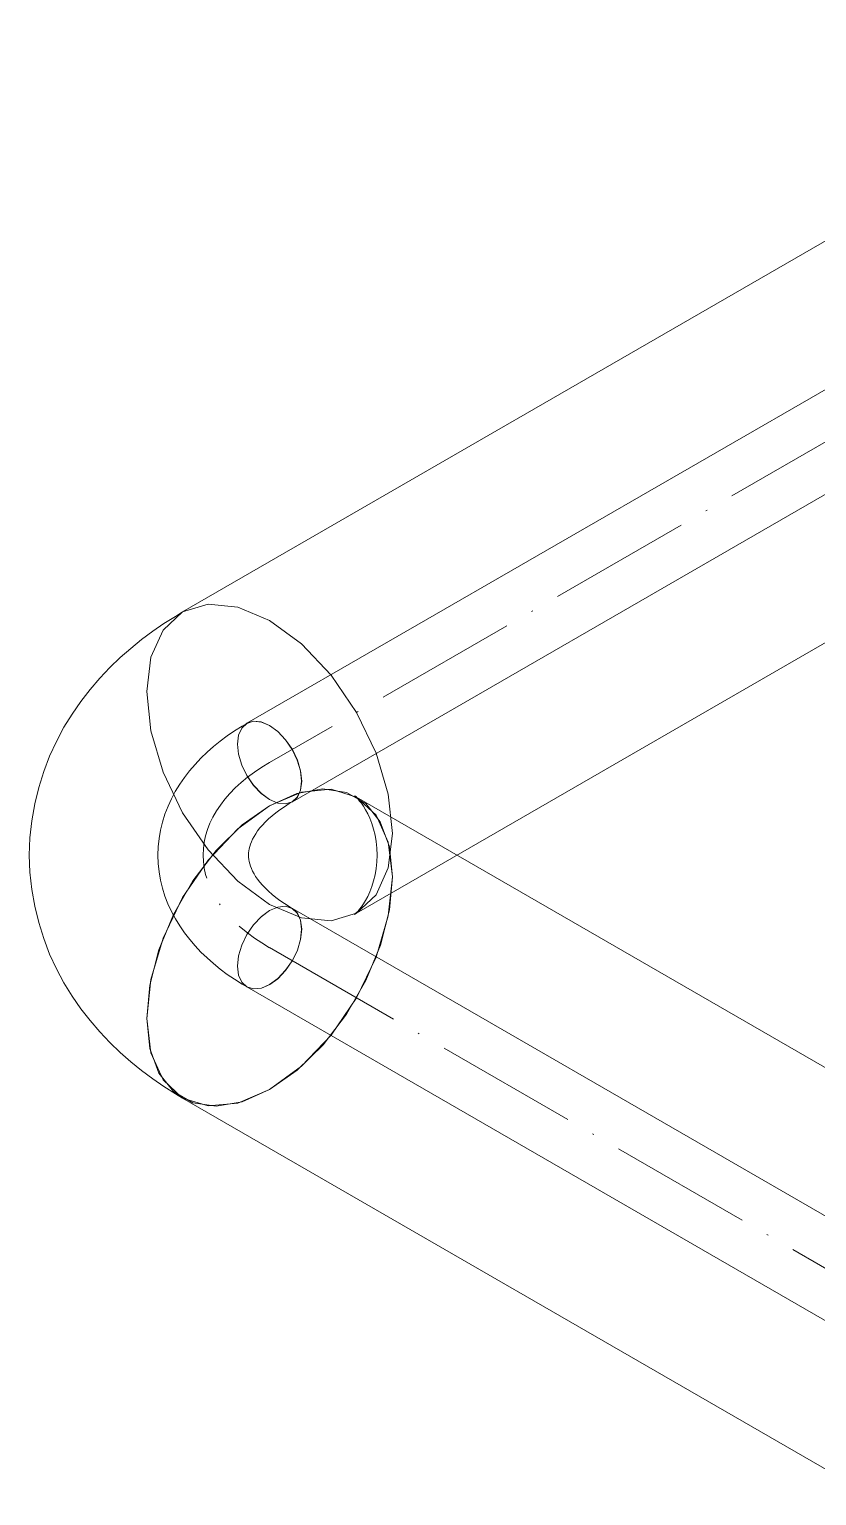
# Model space of a CAD drawing. Header units: millimetres. Extents: x -88595 to 880822, y -1054509 to -148035.
# Drawn here: x 437505.8 to 437560.9, y -350235.7 to -350133 of the extents above; entities that cross this region are included whole.
import ezdxf

# ---------------------------------------------------------------- set-up
doc = ezdxf.new("R2010")
doc.units = ezdxf.units.MM
doc.linetypes.add('$12$ADSK_Осевая', pattern=[14, 10, -2, 0, -2])
doc.linetypes.add('$13$ADSK_Осевая', pattern=[14, 10, -2, 0, -2])
for name, color, linetype, lineweight in [('Изоляция', 7, 'Continuous', 18), ('Трубопровод', 7, 'Continuous', 18), ('Трубопроводы', 7, 'Continuous', 18)]:
    doc.layers.add(name, color=color, linetype=linetype, lineweight=lineweight)

# ---------------------------------------------------------------- blocks, each defined once
blk = doc.blocks.new('$0$ADSK_МедьПайка_Отвод-гнутая труба - Отвод _гнутая труба_-94627-В_ОВ3_1')
at = {"layer": 'Трубопроводы', "color": 190, "true_color": 0x8000ff}
for points in [[(1332.58, 16567.39, 0), (1333.09, 16567.77, 0), (1333.4, 16568.21, 0), (1333.51, 16568.69, 0), (1333.4, 16569.16, 0), (1333.09, 16569.61, 0), (1332.58, 16569.99, 0), (1331.93, 16570.28, 0), (1331.16, 16570.46, 0), (1330.34, 16570.52, 0), (1329.52, 16570.46, 0), (1328.75, 16570.28, 0), (1328.09, 16569.99, 0)], [(1328.09, 16569.99, 0), (1327.59, 16569.61, 0), (1327.27, 16569.16, 0), (1327.16, 16568.69, 0), (1327.27, 16568.21, 0), (1327.59, 16567.77, 0), (1328.09, 16567.39, 0), (1328.75, 16567.1, 0), (1329.52, 16566.92, 0), (1330.34, 16566.86, 0), (1331.16, 16566.92, 0), (1331.93, 16567.1, 0), (1332.58, 16567.39, 0)], [(1325.46, 16564.17, 0), (1325.59, 16564.25, 0), (1325.71, 16564.34, 0), (1325.83, 16564.44, 0), (1325.94, 16564.55, 0), (1326.06, 16564.67, 0), (1326.17, 16564.82, 0), (1326.29, 16564.98, 0), (1326.4, 16565.16, 0), (1326.51, 16565.35, 0), (1326.61, 16565.57, 0), (1326.71, 16565.81, 0), (1326.8, 16566.07, 0), (1326.88, 16566.35, 0), (1326.96, 16566.65, 0), (1327.02, 16566.97, 0), (1327.07, 16567.31, 0), (1327.12, 16567.67, 0), (1327.14, 16568.04, 0), (1327.16, 16568.43, 0), (1327.16, 16568.69, 0)], [(1328.64, 16558.67, 0), (1329.14, 16558.98, 0), (1329.61, 16559.33, 0), (1330.06, 16559.7, 0), (1330.48, 16560.11, 0), (1330.88, 16560.54, 0), (1331.24, 16560.99, 0), (1331.58, 16561.47, 0), (1331.89, 16561.97, 0), (1332.17, 16562.48, 0), (1332.42, 16563.01, 0), (1332.64, 16563.56, 0), (1332.84, 16564.11, 0), (1333.01, 16564.68, 0), (1333.15, 16565.26, 0), (1333.27, 16565.85, 0), (1333.37, 16566.45, 0), (1333.44, 16567.06, 0), (1333.48, 16567.67, 0), (1333.51, 16568.29, 0), (1333.51, 16568.69, 0)], [(1319.11, 16559.62, 0), (1318.53, 16559.37, 0), (1317.99, 16559.31, 0), (1317.53, 16559.46, 0), (1317.17, 16559.79, 0), (1316.94, 16560.28, 0), (1316.87, 16560.91, 0), (1316.94, 16561.63, 0), (1317.17, 16562.38, 0), (1317.53, 16563.12, 0), (1317.99, 16563.8, 0), (1318.53, 16564.38, 0), (1319.11, 16564.8, 0)], [(1319.11, 16564.8, 0), (1319.69, 16565.05, 0), (1320.24, 16565.1, 0), (1320.7, 16564.96, 0), (1321.06, 16564.63, 0), (1321.28, 16564.13, 0), (1321.36, 16563.5, 0), (1321.28, 16562.79, 0), (1321.06, 16562.03, 0), (1320.7, 16561.29, 0), (1320.24, 16560.61, 0), (1319.69, 16560.04, 0), (1319.11, 16559.62, 0)], [(1325.46, 16564.17, 0), (1325.33, 16564.1, 0), (1325.2, 16564.04, 0), (1325.05, 16563.99, 0), (1324.9, 16563.94, 0), (1324.73, 16563.91, 0), (1324.55, 16563.88, 0), (1324.35, 16563.86, 0), (1324.14, 16563.85, 0), (1323.92, 16563.86, 0), (1323.68, 16563.88, 0), (1323.42, 16563.91, 0), (1323.15, 16563.96, 0), (1322.87, 16564.03, 0), (1322.57, 16564.12, 0), (1322.26, 16564.22, 0), (1321.94, 16564.35, 0), (1321.61, 16564.49, 0), (1321.27, 16564.65, 0), (1320.92, 16564.83, 0), (1320.7, 16564.96, 0)], [(1328.64, 16558.67, 0), (1328.12, 16558.4, 0), (1327.58, 16558.16, 0), (1327.03, 16557.96, 0), (1326.47, 16557.79, 0), (1325.9, 16557.66, 0), (1325.32, 16557.58, 0), (1324.74, 16557.52, 0), (1324.16, 16557.5, 0), (1323.57, 16557.52, 0), (1322.99, 16557.57, 0), (1322.41, 16557.64, 0), (1321.83, 16557.75, 0), (1321.25, 16557.89, 0), (1320.67, 16558.06, 0), (1320.1, 16558.25, 0), (1319.54, 16558.47, 0), (1318.98, 16558.71, 0), (1318.42, 16558.97, 0), (1317.87, 16559.26, 0), (1317.53, 16559.46, 0)]]:
    blk.add_polyline3d(points, dxfattribs=at)

msp = doc.modelspace()

# ---------------------------------------------------------------- linework, layer by layer
at = {"layer": 'Изоляция', "color": 190, "true_color": 0x8000ff}
for p, q in [((438082.61, -349846.98), (437516.52, -350173.81)), ((437528.7, -350194.9), (438094.79, -349868.07)), ((437576.92, -350214.62), (437528.7, -350186.77)), ((437516.52, -350207.86), (437564.75, -350235.71))]:
    msp.add_line(p, q, dxfattribs=at)
for points in [[(437505.78, -350190.84, 0), (437505.83, -350189.63, 0), (437505.95, -350188.43, 0), (437506.16, -350187.25, 0), (437506.44, -350186.1, 0), (437506.79, -350184.98, 0), (437507.2, -350183.91, 0), (437507.68, -350182.88, 0), (437508.21, -350181.89, 0), (437508.78, -350180.96, 0), (437509.39, -350180.07, 0), (437510.04, -350179.24, 0), (437510.71, -350178.45, 0), (437511.41, -350177.71, 0), (437512.14, -350177.01, 0), (437512.88, -350176.36, 0), (437513.64, -350175.74, 0), (437514.42, -350175.16, 0), (437515.21, -350174.62, 0), (437516.01, -350174.12, 0), (437516.52, -350173.81, 0)], [(437522.61, -350174.41, 0), (437520.38, -350173.47, 0), (437518.3, -350173.26, 0), (437516.52, -350173.81, 0), (437515.15, -350175.08, 0), (437514.29, -350176.98, 0), (437514, -350179.39, 0)], [(437514, -350179.39, 0), (437514.29, -350176.98, 0), (437515.15, -350175.08, 0), (437516.52, -350173.81, 0), (437518.3, -350173.26, 0), (437520.38, -350173.47, 0), (437522.61, -350174.41, 0)], [(437531.22, -350189.33, 0), (437530.92, -350186.58, 0), (437530.06, -350183.69, 0), (437528.7, -350180.84, 0), (437526.91, -350178.23, 0), (437524.84, -350176.04, 0), (437522.61, -350174.41, 0)], [(437522.61, -350174.41, 0), (437524.84, -350176.04, 0), (437526.91, -350178.23, 0), (437528.7, -350180.84, 0), (437530.06, -350183.69, 0), (437530.92, -350186.58, 0), (437531.22, -350189.33, 0)], [(437514, -350179.39, 0), (437514.29, -350182.13, 0), (437515.15, -350185.02, 0), (437516.52, -350187.87, 0), (437518.3, -350190.48, 0), (437520.38, -350192.67, 0), (437522.61, -350194.3, 0)], [(437522.61, -350194.3, 0), (437520.38, -350192.67, 0), (437518.3, -350190.48, 0), (437516.52, -350187.87, 0), (437515.15, -350185.02, 0), (437514.29, -350182.13, 0), (437514, -350179.39, 0)], [(437531.22, -350192.35, 0), (437531, -350190.26, 0), (437530.36, -350188.52, 0), (437529.34, -350187.23, 0), (437527.98, -350186.45, 0), (437526.34, -350186.2, 0), (437524.52, -350186.52, 0), (437522.61, -350187.38, 0)], [(437522.61, -350187.38, 0), (437524.84, -350186.43, 0), (437526.91, -350186.22, 0), (437528.7, -350186.77, 0), (437530.06, -350188.04, 0), (437530.92, -350189.94, 0), (437531.22, -350192.35, 0)], [(437514, -350202.29, 0), (437514.29, -350199.55, 0), (437515.15, -350196.65, 0), (437516.52, -350193.8, 0), (437518.3, -350191.19, 0), (437520.38, -350189, 0), (437522.61, -350187.38, 0)], [(437522.61, -350187.38, 0), (437520.69, -350188.73, 0), (437518.87, -350190.52, 0), (437517.24, -350192.65, 0), (437515.88, -350195.01, 0), (437514.85, -350197.48, 0), (437514.22, -350199.95, 0), (437514, -350202.29, 0)], [(437528.56, -350186.69, 0), (437528.57, -350186.7, 0), (437528.61, -350186.72, 0), (437528.68, -350186.76, 0), (437528.7, -350186.77, 0)], [(437530.13, -350190.84, 0), (437530.12, -350190.36, 0), (437530.07, -350189.89, 0), (437529.99, -350189.44, 0), (437529.89, -350189.02, 0), (437529.76, -350188.62, 0), (437529.62, -350188.26, 0), (437529.48, -350187.94, 0), (437529.32, -350187.66, 0), (437529.18, -350187.42, 0), (437529.04, -350187.21, 0), (437528.91, -350187.05, 0), (437528.8, -350186.92, 0), (437528.7, -350186.82, 0), (437528.63, -350186.75, 0), (437528.58, -350186.71, 0), (437528.56, -350186.69, 0), (437528.56, -350186.69, 0)], [(437522.61, -350194.3, 0), (437524.84, -350195.24, 0), (437526.91, -350195.45, 0), (437528.7, -350194.9, 0), (437530.06, -350193.63, 0), (437530.92, -350191.73, 0), (437531.22, -350189.33, 0)], [(437531.22, -350189.33, 0), (437530.92, -350191.73, 0), (437530.06, -350193.63, 0), (437528.7, -350194.9, 0), (437526.91, -350195.45, 0), (437524.84, -350195.24, 0), (437522.61, -350194.3, 0)], [(437505.78, -350190.84, 0), (437505.83, -350192.04, 0), (437505.95, -350193.24, 0), (437506.16, -350194.42, 0), (437506.44, -350195.57, 0), (437506.79, -350196.69, 0), (437507.2, -350197.77, 0), (437507.68, -350198.8, 0), (437508.21, -350199.78, 0), (437508.78, -350200.71, 0), (437509.39, -350201.6, 0), (437510.04, -350202.43, 0), (437510.71, -350203.22, 0), (437511.41, -350203.96, 0), (437512.14, -350204.66, 0), (437512.88, -350205.32, 0), (437513.64, -350205.93, 0), (437514.42, -350206.51, 0), (437515.21, -350207.05, 0), (437516.01, -350207.56, 0), (437516.52, -350207.86, 0)], [(437530.13, -350190.84, 0), (437530.12, -350191.31, 0), (437530.07, -350191.78, 0), (437529.99, -350192.23, 0), (437529.89, -350192.65, 0), (437529.76, -350193.05, 0), (437529.62, -350193.41, 0), (437529.48, -350193.73, 0), (437529.32, -350194.01, 0), (437529.18, -350194.26, 0), (437529.04, -350194.46, 0), (437528.91, -350194.63, 0), (437528.8, -350194.76, 0), (437528.7, -350194.86, 0), (437528.63, -350194.92, 0), (437528.58, -350194.97, 0), (437528.56, -350194.98, 0), (437528.56, -350194.99, 0)], [(437531.22, -350192.35, 0), (437530.92, -350195.09, 0), (437530.06, -350197.98, 0), (437528.7, -350200.83, 0), (437526.91, -350203.44, 0), (437524.84, -350205.63, 0), (437522.61, -350207.26, 0)], [(437522.61, -350207.26, 0), (437524.53, -350205.9, 0), (437526.35, -350204.12, 0), (437527.98, -350201.99, 0), (437529.34, -350199.63, 0), (437530.37, -350197.15, 0), (437531, -350194.68, 0), (437531.22, -350192.35, 0)], [(437528.56, -350194.99, 0), (437528.57, -350194.98, 0), (437528.61, -350194.95, 0), (437528.68, -350194.91, 0), (437528.7, -350194.9, 0)], [(437522.61, -350207.26, 0), (437520.38, -350208.21, 0), (437518.3, -350208.41, 0), (437516.52, -350207.86, 0), (437515.15, -350206.59, 0), (437514.29, -350204.69, 0), (437514, -350202.29, 0)], [(437514, -350202.29, 0), (437514.22, -350204.38, 0), (437514.85, -350206.11, 0), (437515.88, -350207.4, 0), (437517.24, -350208.19, 0), (437518.87, -350208.43, 0), (437520.69, -350208.11, 0), (437522.61, -350207.26, 0)]]:
    msp.add_polyline3d(points, dxfattribs=at)
at = {"layer": 'Трубопровод', "color": 190, "true_color": 0x8000ff}
for p, q in [((438087.11, -349854.77), (437521.02, -350181.61)), ((437524.2, -350187.11), (438090.29, -349860.27)), ((437572.42, -350222.41), (437524.2, -350194.57)), ((437521.02, -350200.07), (437569.25, -350227.91))]:
    msp.add_line(p, q, dxfattribs=at)
at = {"layer": 'Трубопровод', "color": 190, "linetype": '$12$ADSK_Осевая', "true_color": 0x8000ff}
for p, q in [((438088.7, -349857.52), (437522.61, -350184.36)), ((438088.7, -349857.52), (437522.61, -350184.36)), ((437522.61, -350197.32), (437570.84, -350225.16)), ((437522.61, -350197.32), (437570.84, -350225.16))]:
    msp.add_line(p, q, dxfattribs=at)
at = {"layer": 'Трубопровод', "color": 190, "true_color": 0x8000ff}
for points in [[(437522.61, -350181.76, 0), (437522.03, -350181.52, 0), (437521.49, -350181.46, 0), (437521.02, -350181.61, 0), (437520.66, -350181.94, 0), (437520.44, -350182.43, 0), (437520.36, -350183.06, 0)], [(437524.85, -350185.65, 0), (437524.78, -350184.94, 0), (437524.55, -350184.18, 0), (437524.2, -350183.44, 0), (437523.73, -350182.76, 0), (437523.19, -350182.19, 0), (437522.61, -350181.76, 0)], [(437520.36, -350183.06, 0), (437520.44, -350183.77, 0), (437520.66, -350184.53, 0), (437521.02, -350185.27, 0), (437521.49, -350185.95, 0), (437522.03, -350186.52, 0), (437522.61, -350186.95, 0)], [(437522.61, -350186.95, 0), (437523.19, -350187.19, 0), (437523.73, -350187.25, 0), (437524.2, -350187.11, 0), (437524.55, -350186.77, 0), (437524.78, -350186.28, 0), (437524.85, -350185.65, 0)], [(437522.61, -350194.72, 0), (437523.19, -350194.48, 0), (437523.73, -350194.42, 0), (437524.2, -350194.57, 0), (437524.55, -350194.9, 0), (437524.78, -350195.39, 0), (437524.85, -350196.02, 0)], [(437520.36, -350198.61, 0), (437520.44, -350197.9, 0), (437520.66, -350197.14, 0), (437521.02, -350196.4, 0), (437521.49, -350195.72, 0), (437522.03, -350195.15, 0), (437522.61, -350194.72, 0)], [(437524.85, -350196.02, 0), (437524.78, -350196.74, 0), (437524.55, -350197.49, 0), (437524.2, -350198.23, 0), (437523.73, -350198.91, 0), (437523.19, -350199.49, 0), (437522.61, -350199.91, 0)], [(437522.61, -350199.91, 0), (437522.03, -350200.16, 0), (437521.49, -350200.21, 0), (437521.02, -350200.07, 0), (437520.66, -350199.74, 0), (437520.44, -350199.24, 0), (437520.36, -350198.61, 0)]]:
    msp.add_polyline3d(points, dxfattribs=at)
at = {"layer": 'Трубопроводы', "color": 190, "linetype": '$13$ADSK_Осевая', "true_color": 0x8000ff}
msp.add_ellipse((437533.83, -350190.84), major_axis=(15.88, 0), ratio=0.57735, start_param=2.356194, end_param=3.926991, dxfattribs=at)

# ---------------------------------------------------------------- block references
at = {"layer": 'Трубопроводы', "color": 190, "true_color": 0x8000ff, "rotation": 240}
msp.add_blockref('$0$ADSK_МедьПайка_Отвод-гнутая труба - Отвод _гнутая труба_-94627-В_ОВ3_1', (423838.87, -340760.87), dxfattribs=at)

doc.saveas('drawing.dxf')
